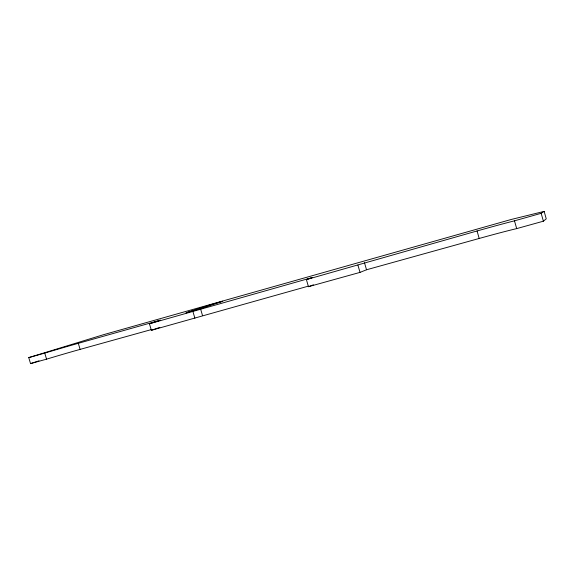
<?xml version="1.0" encoding="UTF-8"?>
<svg xmlns="http://www.w3.org/2000/svg" width="575" height="575" viewBox="0 0 575 575"><rect width="100%" height="100%" fill="white"/><g stroke="black" fill="none" stroke-linecap="round" stroke-linejoin="round"><path stroke-width="0.86" d="M308.243 286.17L151.362 330.294L149.442 323.783L312.247 277.545L306.403 279.601L308.452 286.695L360.015 272.385L366.519 269.776L479.191 238.46A57.054 1.768 -15.8 0 1 516.688 228.606L543.389 221.195L546.25 218.845L544.144 211.392L511.254 219.463L103.299 334.765L28.75 357.6L30.54 363.608L46.553 359.167A46.022 1.136 -16.6 0 1 80.105 349.392L151.225 329.619M306.403 279.601L477.063 230.97A57.062 1.229 -15.9 0 1 514.481 220.829L541.161 213.311L544.144 211.392M308.452 286.695L313.425 284.812M151.362 330.294L159.821 327.398M30.54 363.608L38.992 360.834M149.442 323.783L160.497 320.167L78.308 343.325A46.036 0.791 -16.5 0 0 44.749 353.093L28.75 357.6M44.749 353.093L46.553 359.167M78.308 343.325L80.105 349.392M200.596 308.998L202.515 315.546M192.927 311.542L194.882 318.219M357.916 265.097L360.015 272.385M364.478 262.696L366.519 269.776M514.481 220.829L516.688 228.606M477.063 230.97L479.191 238.46M541.161 213.311L543.389 221.195M222.683 301.286L199.899 308.854L185.969 312.829L209.472 305.059L222.683 301.286"/></g></svg>
